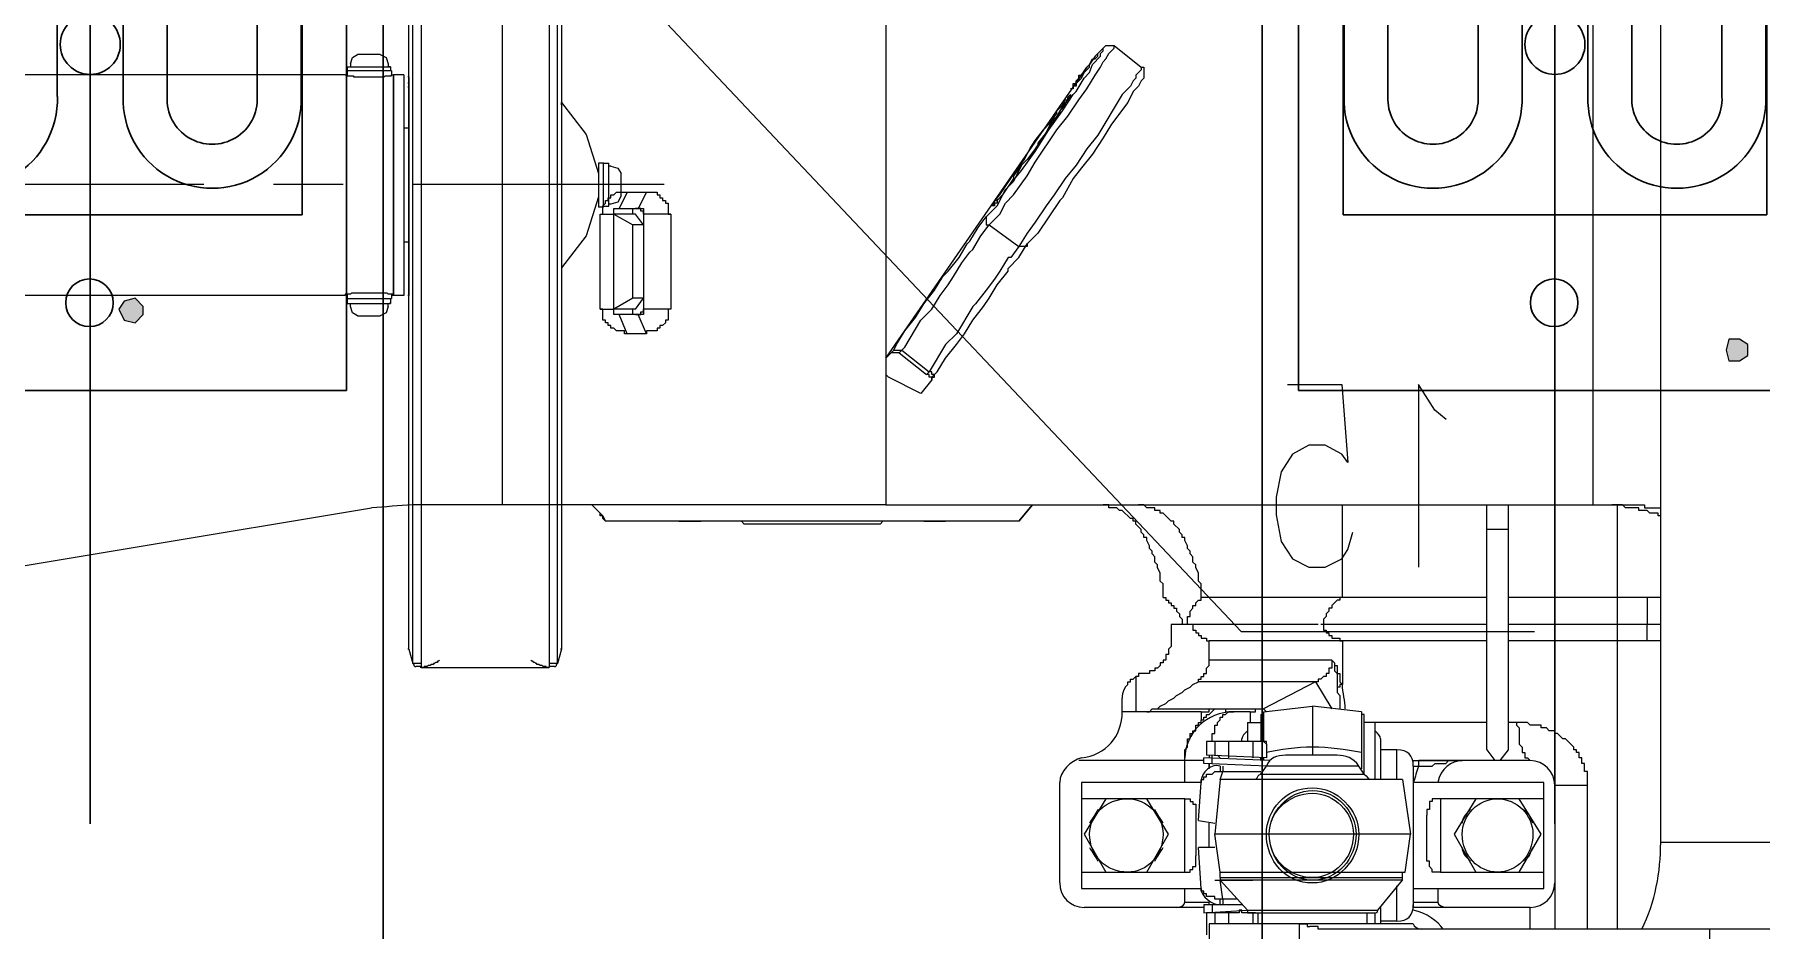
# Model space of a CAD drawing. Header units: millimetres. Extents: x 25083 to 52777, y 24772 to 45779.
# Drawn here: x 38551 to 38786.7, y 33276.2 to 33398.4 of the extents above; entities that cross this region are included whole.
import ezdxf

# ---------------------------------------------------------------- set-up
doc = ezdxf.new("R2010")
doc.units = ezdxf.units.MM
doc.layers.add('小车', color=7, linetype='Continuous')
doc.styles.get("Standard").update_dxf_attribs({"font": ''})
doc.styles.get('Standard').set_extended_font_data('SimSun')
doc.dimstyles.new('ISO-25', dxfattribs={"dimtxt": 2.5, "dimasz": 2.5, "dimexe": 1.25, "dimexo": 0.625, "dimtad": 1, "dimtxsty": 'Standard', "dimcen": 2.5, "dimadec": 0, "dimazin": 0, "dimtfac": 1, "dimtmove": 0, "dimatfit": 3, "dimfxl": 1, "dimarcsym": 0})

# ---------------------------------------------------------------- blocks, each defined once
blk = doc.blocks.new('A$C6E4F4F8B')
for p, q in [((0, 70), (197.2, 70)), ((0, 70), (0, 0)), ((197.2, 70), (197.2, 0)), ((40.15, 63.8), (57.53, 63.8)), ((62.1, 63.92), (62.1, 6.08)), ((135.1, 63.92), (135.1, 6.08)), ((157.05, 63.8), (139.67, 63.8)), ((57.53, 57.8), (40.15, 57.8)), ((139.67, 57.8), (157.05, 57.8)), ((62.5, 52.83), (62.5, 49.63)), ((68.5, 52.83), (68.5, 49.63)), ((128.7, 52.83), (128.7, 49.63)), ((134.7, 52.83), (134.7, 49.63)), ((68.5, 49.63), (62.5, 49.63)), ((128.7, 49.63), (134.7, 49.63)), ((54.12, 45.5), (40.15, 45.5)), ((143.08, 45.5), (157.05, 45.5)), ((54.12, 39.5), (40.15, 39.5)), ((143.08, 39.5), (157.05, 39.5)), ((54.12, 30.5), (40.15, 30.5)), ((143.08, 30.5), (157.05, 30.5)), ((54.12, 24.5), (40.15, 24.5)), ((143.08, 24.5), (157.05, 24.5)), ((62.5, 17.17), (62.5, 20.37)), ((68.5, 20.37), (62.5, 20.37)), ((68.5, 17.17), (68.5, 20.37)), ((128.7, 17.17), (128.7, 20.37)), ((128.7, 20.37), (134.7, 20.37)), ((134.7, 17.17), (134.7, 20.37)), ((57.53, 12.2), (40.15, 12.2)), ((139.67, 12.2), (157.05, 12.2)), ((40.15, 6.2), (57.53, 6.2)), ((157.05, 6.2), (139.67, 6.2)), ((0, 0), (197.2, 0))]:
    blk.add_line(p, q)
at = {"color": 1}
for p, q in [((64, 63.92), (24, 63.92)), ((24, 63.92), (24, 6.08)), ((74, 63.92), (24, 63.92)), ((24, 63.92), (24, 6.08)), ((123.2, 63.92), (173.2, 63.92)), ((133.2, 63.92), (173.2, 63.92)), ((173.2, 63.92), (173.2, 6.08)), ((173.2, 63.92), (173.2, 6.08)), ((64, 6.08), (24, 6.08)), ((74, 6.08), (24, 6.08)), ((123.2, 6.08), (173.2, 6.08)), ((133.2, 6.08), (173.2, 6.08))]:
    blk.add_line(p, q, dxfattribs=at)
at = {"color": 6, "ltscale": 15}
for p, q in [((74, 6.08), (74, 63.92)), ((123.2, 6.08), (123.2, 63.92))]:
    blk.add_line(p, q, dxfattribs=at)
for centre in [(12, 34.89), (185.2, 34.89), (185.2, 34.89)]:
    blk.add_circle(centre, 3.25)
for centre in [(47.28, 35), (47.28, 35), (149.92, 35), (149.92, 35)]:
    blk.add_circle(centre, 4.1, dxfattribs=at)
for centre, radius, start, end in [((39.79, 51.65), 12.16, 88.3056, 271.6944), ((57.53, 52.83), 10.97, 0, 90), ((139.67, 52.83), 10.97, 90, 180), ((157.41, 51.65), 12.16, 268.3056, 91.6944), ((39.8, 51.65), 6.16, 86.7014, 273.2986), ((57.53, 52.83), 4.97, 0, 90), ((139.67, 52.83), 4.97, 90, 180), ((157.4, 51.65), 6.16, 266.7014, 93.2986), ((54.12, 35), 4.5, 270, 90), ((143.08, 35), 4.5, 90, 270), ((39.79, 18.35), 12.16, 88.3056, 271.6944), ((157.41, 18.35), 12.16, 268.3056, 91.6944), ((39.8, 18.35), 6.16, 86.7014, 273.2986), ((157.4, 18.35), 6.16, 266.7014, 93.2986), ((57.53, 17.17), 10.97, 270, 0), ((57.53, 17.17), 4.97, 270, 0), ((139.67, 17.17), 10.97, 180, 270), ((139.67, 17.17), 4.97, 180, 270)]:
    blk.add_arc(centre, radius, start, end)
at = {"ltscale": 15}
for centre, start, end in [((54.12, 35), 270, 90), ((143.08, 35), 90, 270)]:
    blk.add_arc(centre, 10.5, start, end, dxfattribs=at)
blk = doc.blocks.new('*D925')
at = {"color": 0, "lineweight": -2}
for p, q in [((29677.86, 34881.66), (29677.86, 32448.29)), ((40733.02, 34757.65), (40733.02, 32448.29)), ((29680.36, 32449.54), (40730.52, 32449.54))]:
    blk.add_line(p, q, dxfattribs=at)
at = {"color": 0}
for points in [[(29680.36, 32449.96), (29680.36, 32449.13), (29677.86, 32449.54)], [(40730.52, 32449.13), (40730.52, 32449.96), (40733.02, 32449.54)]]:
    blk.add_solid(points, dxfattribs=at)
at = {"layer": 'DEFPOINTS', "color": 0}
for p in [(29677.86, 34882.29), (40733.02, 34758.27), (40733.02, 32449.54)]:
    blk.add_point(p, dxfattribs=at)
at = {"color": 0, "insert": (35205.44, 32451.63), "char_height": 2.5, "attachment_point": 5}
blk.add_mtext('11055,15', dxfattribs=at)
blk = doc.blocks.new('zw$D2F4')
h = blk.add_hatch(color=7)
h.dxf.hatch_style = 2
h.paths.add_polyline_path([(181.59, 928.4), (180.11, 927.65), (179.74, 926.17), (180.85, 925.06), (181.97, 925.06), (183.08, 926.17), (182.71, 927.65)])
h = blk.add_hatch(color=7)
h.dxf.hatch_style = 2
h.paths.add_polyline_path([(176.02, 708.92), (174.54, 708.55), (174.54, 707.07), (175.28, 705.95), (176.77, 705.95), (177.51, 707.07), (177.51, 708.55)])
at = {"color": 7, "lineweight": 5}
for points in [[(143.72, 958.48), (154.49, 893.86)], [(154.86, 823.67), (154.86, 888.29)], [(220.59, 876.04), (154.86, 876.04)], [(154.86, 863.78), (153.37, 862.3), (152.63, 861.92)], [(152.63, 861.92), (153, 862.3), (153.37, 862.3), (153.37, 862.67), (153.74, 862.67), (154.86, 863.78)], [(178.25, 858.95), (178.25, 859.32), (178.62, 859.32), (178.62, 860.44), (179, 860.81), (179, 861.18), (179.37, 861.18), (179.37, 861.55), (179.74, 861.55), (179.74, 861.92), (180.11, 861.92), (180.11, 862.3), (181.59, 862.3), (181.59, 862.67)], [(181.59, 862.67), (194.59, 862.67)], [(181.59, 862.67), (181.59, 860.81)], [(194.59, 862.67), (194.59, 860.81)], [(194.59, 862.67), (194.59, 862.3), (195.71, 862.3), (196.08, 861.92), (196.45, 861.92), (196.45, 861.55), (196.82, 861.55), (196.82, 861.18), (197.19, 861.18), (197.19, 860.81), (197.56, 860.44), (197.56, 858.95)], [(152.63, 805.48), (152.63, 861.92)], [(180.85, 860.07), (180.85, 860.81), (181.22, 860.81), (181.59, 860.81)], [(183.08, 858.21), (181.59, 860.81)], [(181.59, 860.81), (194.59, 860.81)], [(181.59, 860.81), (194.59, 860.81)], [(181.59, 857.84), (181.59, 860.81)], [(194.59, 860.81), (193.11, 858.21)], [(194.59, 857.84), (194.59, 860.81)], [(194.59, 860.81), (195.33, 860.81), (195.33, 860.44), (195.33, 860.07)], [(178.25, 858.95), (180.85, 860.07)], [(178.25, 856.35), (178.25, 858.95)], [(180.85, 857.47), (180.85, 860.07)], [(180.85, 858.21), (181.59, 858.21)], [(183.08, 858.21), (193.11, 858.21)], [(183.08, 856.73), (183.08, 858.21)], [(193.11, 856.73), (193.11, 858.21)], [(194.59, 858.21), (195.33, 858.21)], [(197.56, 858.95), (195.33, 860.07)], [(195.33, 860.07), (195.33, 857.47)], [(197.56, 858.95), (197.56, 856.35)], [(178.25, 856.35), (180.85, 857.47)], [(181.59, 853.01), (181.59, 853.38), (180.11, 853.38), (180.11, 853.75), (179.74, 853.75), (179.37, 854.13), (179.37, 854.5), (179, 854.5), (179, 854.87), (178.62, 854.87), (178.62, 856.35), (178.25, 856.35)], [(181.59, 856.73), (180.85, 856.73), (180.85, 857.1), (180.85, 857.47)], [(181.59, 857.84), (183.08, 856.73)], [(194.59, 856.73), (181.59, 856.73)], [(181.59, 853.01), (181.59, 856.73)], [(193.11, 856.73), (183.08, 856.73)], [(193.11, 856.73), (194.59, 857.84)], [(195.33, 857.47), (195.33, 856.73), (194.96, 856.73), (194.59, 856.73)], [(194.59, 853.01), (194.59, 856.73)], [(197.56, 856.35), (197.56, 854.87), (197.19, 854.87), (197.19, 854.5), (196.82, 854.5), (196.82, 854.13), (196.45, 854.13), (196.45, 853.75), (196.08, 853.75), (196.08, 853.38), (194.59, 853.38), (194.59, 853.01)], [(197.56, 856.35), (195.33, 857.47)], [(194.59, 853.01), (181.59, 853.01)], [(152.26, 842.98), (152.63, 843.36)], [(152.26, 824.42), (152.26, 842.98)], [(152.26, 824.42), (152.63, 824.05)], [(220.59, 823.67), (154.86, 823.67)], [(154.86, 823.67), (154.86, 727.12)], [(170.08, 818.85), (172.31, 823.3)], [(172.31, 823.3), (172.68, 823.67)], [(174.91, 823.67), (172.68, 823.67)], [(174.91, 823.67), (213.53, 796.94)], [(175.65, 822.93), (174.91, 823.67)], [(175.65, 822.93), (176.02, 822.56)], [(175.65, 821.82), (175.65, 822.93)], [(176.02, 822.56), (176.77, 822.19), (178.62, 821.07), (180.48, 819.59), (182.34, 818.48), (184.19, 816.99), (186.05, 815.88), (186.79, 815.13), (188.65, 813.65), (190.51, 812.53), (190.88, 812.16), (192.74, 811.05), (194.22, 809.93)], [(176.02, 822.56), (176.02, 821.82), (176.02, 821.45)], [(175.65, 821.82), (172.68, 818.1)], [(176.02, 821.45), (173.05, 817.73)], [(175.65, 821.82), (176.02, 821.45)], [(176.02, 821.45), (176.4, 821.07), (180.11, 818.85), (181.59, 817.36), (183.45, 816.25), (184.94, 815.13), (186.05, 814.39), (187.91, 813.28), (189.39, 812.16), (189.76, 811.79), (191.62, 810.68), (193.11, 809.56)], [(171.94, 817.36), (170.08, 818.85)], [(171.94, 817.36), (172.31, 817.36), (172.31, 817.73), (172.68, 817.73), (172.68, 818.1)], [(173.05, 817.73), (172.68, 818.1)], [(172.31, 817.36), (171.94, 817.36)], [(172.31, 817.36), (172.31, 816.99), (172.68, 816.99), (172.68, 817.36), (173.05, 817.36), (173.05, 817.73)], [(172.31, 817.36), (173.05, 816.62), (174.91, 815.5), (176.77, 814.02), (178.25, 812.9), (180.11, 811.79), (181.97, 810.31), (183.08, 809.56), (184.94, 808.45), (186.79, 806.96), (187.16, 806.96), (188.65, 805.48), (190.51, 804.36)], [(190.14, 805.48), (188.65, 806.59), (188.65, 806.96), (186.79, 808.08), (185.68, 808.82), (184.19, 809.93), (182.34, 811.42), (181.97, 811.79), (178.25, 814.02), (176.77, 815.5), (173.05, 817.73)], [(193.11, 809.56), (190.14, 805.48)], [(194.22, 809.93), (193.11, 809.93), (193.11, 809.56)], [(193.11, 809.56), (194.59, 808.08), (196.08, 807.33), (197.19, 806.22), (199.79, 804.36), (201.65, 803.25), (206.1, 800.28), (207.96, 798.79), (210.19, 797.31), (211.67, 796.19), (213.53, 795.08), (214.65, 794.34), (215.39, 793.97), (215.76, 793.59), (216.5, 793.22), (217.25, 792.48), (217.62, 792.48)], [(194.22, 809.93), (195.71, 808.45), (197.93, 807.33), (198.31, 806.96), (200.53, 805.11), (203.13, 803.25), (206.1, 801.39), (208.7, 799.54), (210.93, 798.05), (211.3, 797.68), (213.16, 796.57), (213.9, 795.82), (215.02, 795.45), (216.13, 794.34), (216.5, 794.34), (216.87, 793.97), (217.25, 793.97), (216.13, 795.08), (215.02, 795.82), (214.65, 796.19), (213.16, 797.31), (212.79, 797.31)], [(195.71, 808.82), (195.71, 809.19), (196.08, 808.82), (196.45, 808.82), (196.45, 808.45), (196.82, 808.45), (197.19, 808.08), (200.53, 805.85), (202.02, 804.73), (203.5, 803.99), (204.62, 803.25), (206.1, 802.14), (206.85, 801.39), (208.33, 800.28), (208.7, 800.28), (209.45, 799.54), (210.19, 799.16)], [(196.45, 808.45), (196.08, 808.45), (196.08, 808.82), (195.71, 808.82)], [(196.45, 808.45), (196.08, 808.45), (196.08, 808.82), (195.71, 808.82)], [(210.56, 798.42), (210.56, 798.79), (210.19, 798.79), (209.82, 799.16), (209.45, 799.16), (208.7, 799.91), (207.96, 800.28), (203.5, 803.25), (202.02, 804.36), (201.28, 805.11), (199.05, 806.22), (197.93, 807.33), (197.19, 807.71), (196.45, 808.45)], [(210.56, 798.42), (210.19, 798.79), (209.82, 798.79), (209.82, 799.16), (208.7, 799.91), (208.33, 799.91), (207.22, 801.02), (205.73, 801.76), (204.25, 802.88), (203.88, 802.88), (202.39, 803.99), (201.28, 805.11), (199.79, 806.22), (199.42, 806.22), (197.19, 807.71), (196.45, 808.45)], [(152.63, 805.48), (154.86, 803.62)], [(154.86, 803.62), (152.63, 805.48)], [(190.51, 804.36), (190.14, 804.36), (190.14, 805.48)], [(214.65, 788.77), (214.27, 788.77), (213.53, 789.51), (213.16, 789.51), (212.79, 789.88), (212.05, 790.25), (210.93, 791.37), (205.36, 794.71), (203.5, 796.19), (201.28, 797.68), (199.42, 799.16), (197.19, 800.65), (195.71, 801.76), (193.48, 803.25), (191.99, 804.36), (190.14, 805.48)], [(214.65, 788.77), (214.65, 788.4), (213.16, 788.4), (212.79, 788.77), (212.05, 789.14), (211.3, 789.88), (209.82, 790.62), (206.85, 792.85), (204.99, 793.97), (202.76, 795.45), (200.91, 796.94), (199.42, 798.05), (196.82, 799.54), (196.45, 799.91), (191.99, 802.88), (190.51, 804.36)], [(103.24, 799.91), (116.98, 799.91)], [(210.19, 799.16), (210.19, 798.79), (210.56, 798.79), (210.93, 798.42)], [(116.98, 796.94), (102.5, 796.94)], [(102.5, 796.94), (102.5, 780.6)], [(104.72, 796.94), (104.72, 782.82)], [(114.75, 782.82), (114.75, 796.94)], [(116.98, 780.6), (116.98, 796.94)], [(119.95, 780.23), (119.95, 797.31)], [(210.93, 798.42), (210.56, 798.42)], [(211.67, 798.05), (211.67, 798.42)], [(212.79, 797.31), (212.79, 797.68), (212.05, 797.68), (212.05, 798.05), (211.67, 798.05)], [(212.79, 797.31), (212.05, 798.05), (211.67, 798.05)], [(211.67, 798.05), (212.42, 798.05), (212.42, 797.68), (212.79, 797.68), (213.16, 797.31), (213.53, 797.31), (213.53, 796.94)], [(212.79, 797.31), (213.16, 796.94), (213.9, 796.57), (214.65, 795.82), (215.02, 795.82), (215.76, 795.45), (215.76, 795.08), (216.13, 794.71), (216.5, 794.71), (217.62, 793.59), (217.62, 793.22), (217.62, 792.48)], [(213.53, 796.94), (214.65, 796.19)], [(213.53, 796.94), (214.65, 796.19)], [(99.9, 780.23), (99.9, 796.57)], [(109.92, 796.57), (104.72, 793.59)], [(114.75, 793.59), (109.92, 796.57)], [(104.72, 793.59), (104.72, 788.02)], [(114.75, 788.02), (114.75, 793.59)], [(142.23, 785.8), (144.09, 785.8), (144.46, 786.17), (145.57, 786.17), (146.32, 786.54), (146.69, 786.54), (147.06, 786.91), (147.8, 786.91), (148.17, 787.28), (148.54, 787.28), (148.91, 787.65), (149.29, 787.65), (150.03, 788.02), (150.4, 788.02), (150.4, 788.4), (150.77, 788.4), (151.14, 788.77), (151.51, 788.77), (152.26, 789.51), (152.63, 789.51), (152.63, 789.88), (153, 789.88), (153, 790.25), (154.11, 791.37), (154.11, 791.74), (154.49, 792.11), (154.49, 793.22), (154.86, 793.22), (154.86, 793.97)], [(217.62, 792.48), (214.65, 788.77)], [(126.63, 791.37), (128.49, 791.37)], [(126.63, 780.6), (126.63, 791.37)], [(129.98, 790.99), (130.35, 790.62), (130.72, 790.62), (130.72, 790.25), (131.09, 790.25), (131.09, 789.88), (131.46, 789.51)], [(104.72, 788.02), (109.92, 785.05)], [(109.92, 785.05), (114.75, 788.02)], [(131.46, 789.51), (126.63, 789.51)], [(126.63, 788.02), (126.63, 787.65), (127, 787.28), (127, 786.54)], [(131.83, 788.4), (131.83, 789.14), (131.46, 789.14), (131.46, 789.51)], [(136.29, 784.68), (135.55, 784.68), (135.17, 785.05), (134.43, 785.05), (134.43, 785.42), (133.69, 785.42), (133.69, 785.8), (133.32, 785.8), (133.32, 786.17), (132.95, 786.17), (132.58, 786.54), (132.58, 786.91), (132.2, 786.91), (132.2, 787.65), (131.83, 787.65), (131.83, 788.4)], [(127, 786.54), (127, 772.06)], [(127, 786.54), (127.38, 786.17), (127.75, 785.42), (128.12, 785.05), (128.49, 784.31), (128.86, 783.94), (129.23, 783.2), (129.6, 782.82), (129.98, 782.08), (130.35, 781.71), (130.72, 780.97)], [(142.23, 785.8), (142.23, 785.42), (141.86, 785.42), (141.86, 785.05), (141.49, 785.05), (141.49, 784.68), (141.12, 784.68), (141.12, 784.31), (140.75, 784.31), (140.75, 783.94), (140.37, 783.94), (140, 783.57), (139.63, 783.57), (139.26, 783.2), (138.52, 783.2)], [(100.64, 782.82), (102.5, 782.82)], [(100.64, 782.82), (100.64, 779.48)], [(104.72, 782.82), (114.75, 782.82)], [(104.72, 782.82), (104.72, 782.08), (105.09, 782.08), (105.09, 781.71), (105.47, 781.71), (105.47, 781.34), (106.95, 781.34)], [(114.75, 782.82), (114.75, 782.08), (114.38, 782.08), (114.38, 781.71), (114.01, 781.71), (114.01, 781.34), (112.52, 781.34)], [(116.98, 782.82), (120.32, 782.82)], [(120.32, 782.82), (120.69, 782.82)], [(120.32, 782.82), (121.43, 782.82), (121.81, 782.45), (122.92, 782.45), (122.92, 782.08), (123.66, 782.08), (123.66, 781.71), (124.03, 781.71), (124.03, 781.34), (124.41, 781.34), (124.78, 781.34), (124.78, 780.97), (125.15, 780.97), (125.15, 780.6), (125.52, 780.6)], [(138.52, 784.68), (136.29, 784.68)], [(138.52, 764.63), (138.52, 784.68)], [(138.52, 782.45), (139.63, 782.45), (139.63, 782.08), (140.37, 782.08), (140.75, 781.71), (141.12, 781.71), (141.12, 781.34), (141.49, 781.34), (141.86, 780.97), (141.86, 780.6), (142.23, 780.6)], [(100.27, 780.23), (99.15, 780.23)], [(99.15, 780.23), (99.52, 774.28)], [(100.27, 775.03), (100.27, 780.23)], [(101.01, 778), (101.01, 778.74), (101.38, 778.74), (101.38, 779.85), (101.75, 779.85), (101.75, 780.23), (102.12, 780.23), (102.12, 780.6), (102.5, 780.6)], [(102.5, 780.6), (108.07, 780.97)], [(112.52, 781.34), (106.95, 781.34)], [(108.07, 778.74), (108.07, 780.97)], [(111.78, 780.97), (111.41, 778.74)], [(111.78, 780.97), (116.98, 780.6)], [(116.98, 780.6), (117.35, 780.6), (117.35, 780.23), (117.72, 780.23), (117.72, 779.85), (118.09, 779.85), (118.09, 779.11), (118.46, 778.74), (118.46, 778)], [(119.21, 771.68), (119.58, 780.23)], [(119.58, 780.23), (120.32, 780.23)], [(119.95, 771.31), (120.32, 780.23)], [(126.63, 780.6), (125.52, 780.6)], [(125.52, 780.6), (125.52, 780.23), (125.89, 780.23), (125.89, 779.85), (126.26, 779.85), (126.26, 779.48), (127, 778.74), (127, 778.37)], [(126.63, 780.6), (126.63, 779.48), (127, 779.48), (127, 778.37)], [(130.72, 765), (130.72, 780.97)], [(130.72, 780.97), (131.09, 780.97), (131.09, 780.6), (131.46, 780.6), (131.46, 780.23), (131.83, 780.23), (131.83, 779.85), (132.58, 779.85), (132.95, 779.48), (133.69, 779.48)], [(138.52, 781.71), (137.77, 781.71), (137.77, 781.34), (137.4, 781.34), (137.4, 780.97), (137.03, 780.97), (137.03, 780.6), (136.66, 780.6), (136.66, 779.85), (136.29, 779.85), (136.29, 779.48)], [(97.67, 779.48), (83.93, 779.48)], [(99.15, 779.85), (96.18, 779.85)], [(97.67, 751.63), (97.67, 779.48)], [(99.15, 778.74), (97.67, 778.74)], [(99.15, 779.11), (99.15, 779.85)], [(99.15, 779.11), (99.15, 779.85)], [(100.27, 779.11), (99.15, 779.11)], [(99.15, 778.74), (99.15, 779.11)], [(99.15, 778.37), (99.15, 778.74)], [(99.15, 778.37), (99.15, 778.74)], [(99.15, 778.37), (99.15, 778.74)], [(99.15, 778), (99.15, 778.37)], [(99.15, 776.88), (99.15, 778)], [(99.52, 774.28), (103.61, 778)], [(100.27, 779.48), (100.64, 779.48)], [(100.27, 778), (101.01, 778)], [(101.01, 777.63), (103.61, 778)], [(101.01, 777.63), (101.01, 778)], [(103.61, 778.74), (103.61, 773.54)], [(103.61, 753.12), (103.61, 778)], [(103.98, 778), (104.72, 778)], [(103.98, 778), (103.98, 753.12)], [(104.72, 778), (109.92, 778.74)], [(104.72, 778), (104.72, 752.74)], [(108.07, 779.48), (111.41, 779.48)], [(117.35, 778), (109.92, 778.74)], [(109.92, 752), (109.92, 778.74)], [(117.35, 778), (118.46, 777.63)], [(117.35, 753.12), (117.35, 778)], [(118.46, 778), (118.46, 777.63)], [(119.21, 778), (118.46, 778)], [(118.83, 779.48), (119.58, 779.48)], [(119.58, 779.11), (120.32, 779.11)], [(120.32, 771.68), (120.69, 779.85)], [(120.32, 779.11), (120.69, 779.11)], [(120.32, 778), (120.69, 778.37)], [(122.55, 779.85), (120.69, 779.85)], [(122.55, 778.74), (120.69, 778.74)], [(122.55, 779.11), (122.55, 779.85)], [(122.55, 779.11), (122.55, 779.85)], [(122.55, 772.06), (122.55, 779.11)], [(122.55, 778.74), (122.55, 779.11)], [(122.55, 779.11), (123.66, 779.11), (123.66, 778.74), (124.78, 778.74), (124.78, 778.37), (125.15, 778.37), (125.52, 778), (125.89, 778), (125.89, 777.63), (126.26, 777.63), (126.26, 777.25), (126.63, 776.88), (126.63, 776.51)], [(122.55, 778.37), (122.55, 778.74)], [(122.55, 778.37), (122.55, 778.74)], [(122.55, 778.37), (122.55, 778.74)], [(122.55, 778), (122.55, 778.37)], [(122.55, 776.88), (122.55, 778)], [(127, 778.37), (127, 777.25), (126.63, 777.25), (126.63, 776.51)], [(133.69, 779.48), (136.29, 779.48)], [(133.69, 762.77), (133.69, 779.48)], [(136.29, 741.6), (136.29, 779.48)], [(99.15, 776.88), (97.67, 776.88)], [(99.52, 775.4), (99.15, 775.4), (99.15, 776.88)], [(99.15, 774.28), (99.15, 775.03), (99.52, 775.03), (99.52, 775.4)], [(101.01, 777.63), (100.27, 777.63)], [(101.01, 775.77), (101.01, 777.63)], [(119.21, 777.63), (118.46, 777.63)], [(118.46, 777.63), (118.46, 772.43)], [(122.55, 776.88), (120.32, 776.88)], [(122.55, 775.4), (122.55, 776.88)], [(122.55, 773.54), (122.55, 775.4)], [(126.63, 776.51), (126.63, 776.14)], [(126.63, 773.91), (126.63, 776.14)], [(99.15, 773.54), (97.67, 773.54)], [(99.15, 774.28), (99.15, 756.83)], [(99.15, 773.54), (99.15, 774.28)], [(99.15, 773.17), (99.15, 773.54)], [(99.52, 774.28), (99.52, 773.17)], [(99.52, 774.28), (99.52, 756.46)], [(122.55, 773.54), (120.32, 773.54)], [(122.55, 775.03), (122.92, 775.03)], [(125.15, 774.28), (122.55, 774.28)], [(122.55, 772.8), (122.55, 773.54)], [(125.15, 774.28), (125.15, 772.43)], [(126.63, 773.91), (125.15, 773.91)], [(126.63, 773.91), (126.63, 773.17), (127, 773.17), (127, 772.06)], [(97.67, 772.8), (99.15, 772.8)], [(118.09, 772.43), (119.21, 771.68)], [(118.09, 772.43), (118.09, 758.32)], [(119.21, 759.06), (119.21, 771.68)], [(119.95, 772.43), (120.32, 772.43)], [(120.32, 772.43), (119.95, 772.43)], [(120.32, 772.06), (119.95, 772.06)], [(122.18, 771.68), (120.32, 771.68)], [(122.18, 771.68), (122.55, 771.68), (122.55, 772.8)], [(122.55, 772.06), (122.18, 771.68)], [(126.26, 772.43), (122.55, 772.43)], [(126.63, 772.06), (122.55, 772.06)], [(126.26, 772.43), (126.26, 772.06)], [(126.63, 772.06), (127.38, 765.37)], [(126.63, 771.68), (127, 772.06)], [(130.72, 765), (127, 772.06)], [(120.69, 762.03), (120.69, 769.08)], [(97.67, 767.23), (83.93, 767.23)], [(97.67, 767.23), (97.67, 766.11), (97.3, 766.11), (97.3, 765.74)], [(96.92, 761.66), (96.92, 764.63), (97.3, 764.63), (97.3, 765.74)], [(127.38, 765.37), (120.69, 765.37)], [(126.63, 758.69), (127.38, 765.37)], [(130.72, 765), (127, 762.77)], [(133.69, 762.77), (132.58, 762.77), (132.58, 763.14), (131.83, 763.14), (131.83, 763.51), (131.46, 763.51), (131.46, 763.89), (131.09, 764.26), (131.09, 764.63), (130.72, 764.63), (130.72, 765)], [(138.52, 763.89), (137.77, 763.89), (137.77, 763.51), (137.4, 763.51), (137.4, 763.14), (137.03, 763.14), (137.03, 762.77), (136.66, 762.77), (136.66, 762.4), (136.66, 761.66), (136.29, 761.66), (136.29, 761.29)], [(138.52, 741.6), (138.52, 764.26)], [(142.23, 761.29), (142.23, 761.66), (141.86, 761.66), (141.86, 762.03), (141.12, 762.77), (140.75, 762.77), (140.75, 763.14), (140.37, 763.14), (140, 763.51), (139.63, 763.51), (139.26, 763.89), (138.52, 763.89)], [(96.92, 688.87), (96.92, 761.66)], [(129.98, 762.03), (129.23, 762.03), (128.86, 761.66), (127, 761.66)], [(133.69, 762.77), (133.32, 762.4), (132.2, 762.4), (131.83, 762.03), (129.98, 762.03)], [(130.35, 761.29), (130.35, 761.66), (129.98, 761.66), (129.98, 762.03)], [(133.69, 762.77), (133.32, 762.4), (132.95, 762.4), (132.95, 762.03), (131.83, 762.03), (131.83, 761.66), (130.72, 761.66), (130.35, 761.29)], [(136.29, 761.29), (130.35, 761.29)], [(118.09, 758.32), (119.21, 759.06)], [(97.67, 757.94), (99.15, 757.94)], [(97.67, 756.83), (99.15, 756.83)], [(117.35, 756.83), (125.15, 756.83)], [(118.09, 758.32), (126.26, 758.32)], [(126.63, 758.69), (118.83, 758.69)], [(125.15, 741.6), (125.15, 758.32)], [(126.26, 758.32), (126.26, 758.69)], [(99.9, 756.09), (97.67, 756.09)], [(98.04, 753.86), (98.04, 756.09)], [(99.52, 756.46), (103.61, 753.12)], [(122.92, 756.09), (117.35, 756.09)], [(121.43, 753.86), (121.43, 756.09)], [(98.04, 753.86), (102.87, 753.86)], [(103.98, 753.12), (104.72, 753.12)], [(104.72, 752.74), (109.92, 752)], [(117.35, 753.12), (109.92, 752)], [(117.35, 753.86), (121.43, 753.86)], [(100.27, 751.63), (99.9, 751.63)], [(99.9, 735.66), (99.9, 751.63)], [(119.21, 751.63), (100.27, 751.63)], [(100.64, 751.63), (100.64, 748.29)], [(102.5, 751.63), (102.5, 733.81)], [(104.72, 747.92), (104.72, 749.03), (105.09, 749.03), (105.47, 749.4), (106.21, 749.4), (106.21, 749.77), (106.95, 749.77)], [(106.95, 749.77), (112.52, 749.77)], [(114.75, 747.92), (114.75, 749.03), (114.38, 749.03), (114.38, 749.4), (113.26, 749.4), (113.26, 749.77), (112.52, 749.77)], [(116.98, 733.81), (116.98, 751.63)], [(119.21, 751.63), (119.21, 750.89)], [(119.21, 750.89), (119.95, 750.89)], [(119.21, 750.89), (119.21, 749.03), (119.58, 748.66), (119.58, 747.17), (119.95, 746.8), (119.95, 744.95)], [(119.95, 751.63), (119.95, 744.95)], [(119.95, 744.95), (119.95, 750.89)], [(102.5, 748.29), (100.64, 748.29)], [(114.75, 747.92), (104.72, 747.92)], [(104.72, 747.92), (104.72, 733.81)], [(114.75, 733.81), (114.75, 747.92)], [(109.92, 746.06), (104.72, 743.09)], [(114.75, 743.09), (109.92, 746.06)], [(119.95, 735.66), (119.95, 744.95)], [(104.72, 743.09), (104.72, 737.15)], [(114.75, 737.15), (114.75, 743.09)], [(121.43, 741.6), (119.95, 740.49)], [(121.43, 741.6), (154.86, 741.6)], [(151.51, 738.63), (151.51, 741.6)], [(119.95, 739.75), (121.43, 738.63)], [(121.43, 738.63), (154.86, 738.63)], [(125.15, 737.52), (125.15, 738.63)], [(136.29, 719.69), (136.29, 738.63)], [(138.52, 719.69), (138.52, 738.63)], [(96.92, 735.66), (99.9, 735.66)], [(104.72, 737.15), (109.92, 734.18)], [(109.92, 734.18), (114.75, 737.15)], [(116.61, 727.86), (118.46, 727.86), (118.46, 728.23), (119.58, 728.23), (119.58, 728.61), (120.32, 728.61), (120.32, 728.98), (121.06, 728.98), (121.06, 729.35), (121.43, 729.35), (121.43, 729.72), (121.81, 729.72), (122.55, 730.46), (122.92, 730.83), (122.92, 731.21), (123.66, 731.95), (123.66, 732.32), (124.03, 732.32), (124.03, 733.06), (124.41, 733.43), (124.41, 734.18), (124.78, 734.18), (124.78, 735.66), (125.15, 736.03), (125.15, 737.52)], [(125.15, 737.52), (124.78, 737.52), (124.41, 737.15), (122.18, 737.15), (121.81, 736.78), (121.06, 736.78), (121.06, 736.4), (120.69, 736.4), (120.32, 736.4), (120.32, 736.03), (119.95, 735.66)], [(102.5, 733.81), (116.98, 733.81)], [(116.61, 732.32), (96.92, 732.32)], [(116.61, 732.32), (116.61, 727.86)], [(96.92, 727.86), (116.61, 727.86)], [(240.64, 727.12), (154.86, 727.12)], [(154.86, 727.12), (154.86, 721.55)], [(138.52, 723.78), (96.92, 723.78)], [(142.23, 723.78), (138.52, 723.78)], [(154.86, 721.55), (154.86, 720.07), (154.49, 720.07), (154.49, 717.84)], [(136.29, 719.69), (138.52, 719.69)], [(142.23, 719.69), (138.52, 719.69)], [(108.81, 717.84), (468.66, 717.84)], [(108.81, 717.84), (108.81, 699.64)], [(83.56, 711.15), (96.92, 711.15)]]:
    blk.add_lwpolyline(points, dxfattribs=at)
at = {"color": 7, "lineweight": 0}
for points in [[(181.59, 928.4), (180.11, 927.65), (179.74, 926.17), (180.85, 925.06), (181.97, 925.06), (183.08, 926.17), (182.71, 927.65)], [(176.02, 708.92), (174.54, 708.55), (174.54, 707.07), (175.28, 705.95), (176.77, 705.95), (177.51, 707.07), (177.51, 708.55)]]:
    blk.add_lwpolyline(points, close=True, dxfattribs=at)
for points in [[(180.85, 857.47), (180.85, 857.1), (181.22, 857.1), (181.22, 856.73), (181.59, 856.73)], [(182.71, 856.73), (181.59, 856.73)], [(194.59, 856.73), (193.11, 856.73)], [(194.59, 856.73), (194.96, 856.73), (194.96, 857.1), (195.33, 857.1), (195.33, 857.47)], [(142.23, 780.6), (144.09, 780.6), (144.46, 780.97), (145.57, 780.97), (146.32, 781.34), (146.69, 781.34), (147.06, 781.71), (147.8, 781.71), (148.17, 782.08), (148.54, 782.08), (148.91, 782.45), (149.29, 782.45), (150.03, 782.82), (150.4, 782.82), (150.4, 783.2), (150.77, 783.2), (151.14, 783.57), (151.51, 783.57), (152.26, 784.31), (152.63, 784.31), (152.63, 784.68), (153.74, 785.8), (153.74, 786.17), (154.11, 786.17), (154.11, 786.91), (154.49, 786.91), (154.49, 788.02), (154.86, 788.4), (154.86, 789.14)], [(142.23, 741.6), (142.23, 780.6)], [(142.23, 761.29), (154.86, 761.29)], [(142.23, 719.69), (142.23, 738.63)], [(154.86, 723.78), (142.23, 723.78)], [(153.37, 717.84), (153.37, 718.21), (153.74, 718.21), (153.74, 719.32), (154.11, 719.69), (154.11, 720.81), (154.49, 720.81), (154.49, 722.66), (154.86, 723.04), (154.86, 724.52)]]:
    blk.add_lwpolyline(points, dxfattribs=at)
at = {"color": 7, "lineweight": 5}
for points in [[(154.86, 888.29), (154.86, 890.15), (154.49, 892), (154.49, 893.86)], [(152.63, 851.9), (152.63, 850.78), (152.63, 850.04), (152.63, 848.93)], [(152.63, 818.48), (152.63, 817.73), (152.63, 816.62), (152.63, 815.5)], [(195.71, 808.82), (195.71, 808.82), (195.71, 808.82), (195.71, 808.82)], [(103.24, 799.91), (101.38, 799.91), (99.9, 798.42), (99.9, 796.57)], [(120.32, 796.94), (119.95, 798.42), (118.46, 799.91), (116.98, 799.91)], [(120.32, 796.94), (120.69, 793.59), (123.29, 791.37), (126.63, 791.37)], [(211.67, 798.05), (211.67, 798.05), (211.67, 798.42), (211.67, 798.42)], [(211.67, 798.05), (211.67, 798.05), (211.67, 798.05), (211.67, 798.05)], [(213.53, 796.94), (213.53, 796.94), (213.53, 796.94), (213.53, 796.94)], [(108.07, 795.82), (107.32, 795.45), (106.95, 795.08), (106.21, 794.71)], [(113.26, 794.71), (112.52, 795.08), (112.15, 795.45), (111.41, 795.82)], [(104.72, 791.74), (104.72, 790.99), (104.72, 790.25), (104.72, 789.88)], [(114.75, 789.88), (114.75, 790.25), (114.75, 790.99), (114.75, 791.74)], [(129.98, 790.99), (129.23, 791.37), (128.86, 791.37), (128.49, 791.37)], [(106.21, 786.91), (106.95, 786.54), (107.32, 786.17), (108.07, 785.8)], [(111.41, 785.8), (112.15, 786.17), (112.52, 786.54), (113.26, 786.91)], [(99.9, 783.94), (99.9, 783.2), (100.27, 782.82), (100.64, 782.82)], [(126.63, 776.14), (126.63, 779.85), (123.66, 782.82), (120.32, 782.82)], [(102.5, 780.6), (101.38, 780.6), (100.27, 779.11), (100.27, 778)], [(119.21, 778), (119.58, 779.11), (118.46, 780.6), (116.98, 780.6)], [(100.27, 779.48), (100.27, 779.48), (100.27, 779.48), (100.27, 779.48)], [(103.98, 778), (103.61, 778), (103.61, 778), (103.61, 778)], [(119.58, 779.48), (119.21, 779.48), (119.21, 779.48), (119.21, 779.48)], [(120.69, 779.48), (120.32, 779.48), (120.32, 779.48), (120.32, 779.48)], [(120.32, 779.11), (120.32, 779.11), (120.32, 779.11), (120.32, 779.11)], [(126.63, 776.51), (126.63, 776.51), (126.63, 776.14), (126.63, 776.14)], [(126.63, 776.51), (126.63, 776.51), (126.63, 776.51), (126.63, 776.51)], [(126.63, 776.14), (126.63, 776.51), (126.63, 776.51), (126.63, 776.51)], [(99.52, 774.28), (99.15, 774.28), (99.15, 774.28), (99.15, 774.28)], [(117.35, 773.17), (117.72, 772.8), (118.09, 772.8), (118.09, 772.43)], [(124.03, 774.28), (123.66, 774.65), (123.29, 775.03), (122.92, 775.03)], [(119.21, 771.68), (119.21, 771.68), (119.21, 771.68), (119.21, 771.68)], [(120.69, 769.08), (120.69, 770.2), (120.32, 771.31), (119.21, 771.68)], [(121.81, 765.37), (121.81, 767.6), (121.43, 769.83), (121.06, 771.68)], [(121.06, 758.69), (121.43, 760.91), (121.81, 763.14), (121.81, 765.37)], [(119.21, 759.06), (120.32, 759.8), (120.69, 760.91), (120.69, 762.03)], [(127, 760.91), (128.12, 760.91), (129.23, 761.29), (130.35, 761.29)], [(99.15, 756.83), (99.15, 756.83), (99.15, 756.46), (99.52, 756.46)], [(118.09, 758.32), (118.09, 758.32), (117.72, 757.94), (117.35, 757.57)], [(122.92, 756.09), (123.29, 756.09), (123.66, 756.46), (124.03, 756.83)], [(98.04, 753.86), (98.04, 752.37), (98.78, 751.63), (100.27, 751.63)], [(103.61, 753.12), (103.61, 753.12), (103.61, 753.12), (103.98, 753.12)], [(119.21, 751.63), (120.69, 751.63), (121.43, 752.37), (121.43, 753.86)], [(96.92, 747.55), (98.04, 748.29), (99.15, 749.77), (99.52, 751.63)], [(97.67, 751.63), (97.3, 751.63), (96.92, 750.89), (96.92, 750.52)], [(119.21, 750.89), (118.46, 751.26), (117.72, 751.26), (116.98, 751.63)], [(100.64, 748.29), (100.27, 748.29), (99.9, 747.55), (99.9, 747.17)], [(119.95, 744.95), (119.95, 746.43), (118.83, 747.92), (116.98, 748.29)], [(108.07, 744.95), (107.32, 744.95), (106.95, 744.57), (106.21, 743.83)], [(113.26, 743.83), (112.52, 744.57), (112.15, 744.95), (111.41, 744.95)], [(119.95, 744.95), (119.95, 744.95), (119.95, 744.95), (119.95, 744.95)], [(104.72, 741.23), (104.72, 740.49), (104.72, 739.75), (104.72, 739)], [(114.75, 739), (114.75, 739.75), (114.75, 740.49), (114.75, 741.23)], [(99.9, 735.66), (99.9, 733.81), (101.38, 732.32), (103.24, 732.32)], [(106.21, 736.4), (106.95, 735.66), (107.32, 735.66), (108.07, 735.29)], [(111.41, 735.29), (112.15, 735.66), (112.52, 735.66), (113.26, 736.4)], [(116.61, 732.32), (118.46, 732.32), (119.95, 733.81), (119.95, 735.66)], [(96.92, 720.44), (100.64, 718.58), (104.72, 717.84), (108.81, 717.84)], [(136.29, 717.84), (136.29, 718.58), (136.29, 718.95), (136.29, 719.69)], [(138.52, 717.84), (138.52, 718.58), (138.52, 718.95), (138.52, 719.69)], [(138.52, 717.84), (138.52, 718.58), (138.52, 718.95), (138.52, 719.69)]]:
    blk.add_open_spline(points, degree=3, dxfattribs=at)
at = {"color": 7, "lineweight": 0}
for points in [[(180.85, 857.84), (180.85, 857.47), (180.85, 857.47), (180.85, 857.47)], [(180.85, 857.47), (180.85, 857.47), (180.85, 857.47), (180.85, 857.47)], [(195.33, 857.47), (195.33, 857.47), (195.33, 857.47), (195.33, 857.84)], [(195.33, 857.47), (195.33, 857.47), (195.33, 857.47), (195.33, 857.47)], [(142.23, 717.84), (142.23, 718.58), (142.23, 718.95), (142.23, 719.69)]]:
    blk.add_open_spline(points, degree=3, dxfattribs=at)
at = {"color": 7, "lineweight": 5}
for points in [[(109.92, 795.82), (106.95, 795.82), (104.72, 793.59), (104.72, 790.62), (104.72, 788.02), (106.95, 785.8), (109.92, 785.8), (112.52, 785.8), (114.75, 788.02), (114.75, 790.62), (114.75, 793.59), (112.52, 795.82), (109.92, 795.82)], [(109.92, 771.68), (106.21, 771.68), (103.24, 769.08), (103.24, 765.37), (103.24, 762.03), (106.21, 759.06), (109.92, 759.06), (113.26, 759.06), (116.24, 762.03), (116.24, 765.37), (116.24, 769.08), (113.26, 771.68), (109.92, 771.68)], [(109.92, 771.31), (106.58, 771.31), (103.61, 768.71), (103.61, 765.37), (103.61, 762.03), (106.58, 759.43), (109.92, 759.43), (112.89, 759.43), (115.86, 762.03), (115.86, 765.37), (115.86, 768.71), (112.89, 771.31), (109.92, 771.31)], [(109.92, 771.31), (106.58, 771.31), (103.98, 768.71), (103.98, 765.37), (103.98, 762.4), (106.58, 759.8), (109.92, 759.8), (112.89, 759.8), (115.49, 762.4), (115.49, 765.37), (115.49, 768.71), (112.89, 771.31), (109.92, 771.31)], [(109.92, 744.95), (106.95, 744.95), (104.72, 742.72), (104.72, 740.12), (104.72, 737.52), (106.95, 735.29), (109.92, 735.29), (112.52, 735.29), (114.75, 737.52), (114.75, 740.12), (114.75, 742.72), (112.52, 744.95), (109.92, 744.95)]]:
    blk.add_open_spline(points, degree=3, knots=[0, 0, 0, 0, 1, 1, 1, 2, 2, 2, 3, 3, 3, 4, 4, 4, 4], dxfattribs=at)
blk = doc.blocks.new('A$C1A4175F5')
at = {"layer": '小车', "color": 3, "lineweight": 0}
for points in [[(1023.155, 265.553), (878.69, 112.548)], [(878.69, 112.548), (838.654, 112.548)]]:
    blk.add_lwpolyline(points, dxfattribs=at)
at = {"layer": '小车', "color": 7, "lineweight": 0}
for points in [[(971.501, 232.516), (971.501, 110.169)], [(972.06, 108.209), (972.06, 232.376)], [(973.18, 232.516), (973.18, 107.649)], [(991.798, 108.209), (991.798, 232.376)], [(992.358, 110.169), (992.358, 232.516)], [(990.679, 227.897), (990.679, 107.649)], [(996.278, 191.36), (995.438, 190.94), (995.158, 190.1)], [(996.278, 191.36), (999.358, 191.36)], [(1000.338, 190.1), (1000.058, 190.94), (999.358, 191.36)], [(993.058, 188.561), (994.458, 188.561)], [(993.058, 188.561), (993.058, 158.464)], [(995.998, 188.281), (995.858, 188.281), (995.718, 188.281), (995.578, 188.421), (995.438, 188.421), (995.298, 188.421), (995.158, 188.421), (995.018, 188.421), (994.878, 188.421), (994.738, 188.421), (994.738, 188.561), (994.598, 188.561), (994.458, 188.561)], [(994.458, 158.464), (994.458, 188.561)], [(994.458, 188.561), (994.458, 158.464)], [(994.738, 189.121), (1000.758, 189.121)], [(994.738, 189.121), (994.738, 188.561)], [(994.878, 189.681), (995.018, 189.681)], [(994.878, 189.681), (994.878, 189.121)], [(994.878, 189.681), (994.878, 189.121)], [(1000.758, 189.681), (994.878, 189.681)], [(994.878, 189.681), (994.878, 189.121)], [(995.158, 190.1), (995.158, 189.681)], [(1001.038, 188.561), (1000.898, 188.561), (1000.758, 188.561), (1000.758, 188.421), (1000.618, 188.421), (1000.478, 188.421), (1000.338, 188.421), (1000.198, 188.421), (1000.058, 188.421), (999.918, 188.421), (999.918, 188.281), (999.778, 188.281), (999.638, 188.281), (999.498, 188.281)], [(1000.338, 190.1), (1000.338, 189.681)], [(1000.758, 189.681), (1000.758, 189.121)], [(1000.758, 189.121), (1000.758, 188.561)], [(1001.038, 188.561), (1055.212, 188.561)], [(992.358, 188.281), (992.358, 187.441)], [(992.358, 188.281), (992.498, 188.281)], [(992.358, 187.441), (992.498, 187.441)], [(992.358, 187.441), (992.358, 186.881)], [(992.358, 186.881), (992.498, 186.881)], [(992.358, 186.881), (992.358, 158.464)], [(996.558, 188.281), (995.998, 188.281)], [(999.078, 188.281), (996.558, 188.281)], [(999.498, 188.281), (999.078, 188.281)], [(971.501, 184.781), (968.141, 180.441), (966.461, 175.122)], [(971.501, 184.501), (971.501, 184.641), (971.361, 184.641), (971.501, 184.641), (971.501, 184.781)], [(992.358, 181.281), (993.058, 181.281)], [(964.781, 176.102), (963.801, 175.822), (963.381, 175.122)], [(963.381, 172.042), (963.381, 175.122)], [(964.781, 176.102), (965.061, 176.102)], [(965.061, 170.642), (965.061, 176.522)], [(965.761, 176.522), (965.061, 176.522)], [(965.761, 170.502), (965.761, 176.522)], [(965.761, 176.522), (966.461, 176.522)], [(966.461, 176.522), (966.461, 170.502)], [(963.381, 172.042), (963.801, 171.202), (964.781, 170.922)], [(964.781, 170.922), (965.061, 170.922)], [(965.761, 170.642), (965.061, 170.642)], [(965.761, 170.502), (966.461, 170.502)], [(966.461, 171.902), (968.141, 166.583), (971.501, 162.243)], [(992.358, 165.743), (993.058, 165.743)], [(992.358, 158.464), (992.498, 158.464)], [(993.058, 158.464), (994.458, 158.464)], [(994.458, 158.464), (994.598, 158.464), (994.598, 158.604), (994.738, 158.604), (994.878, 158.604), (995.018, 158.604), (995.158, 158.604), (995.298, 158.744), (995.438, 158.744), (995.578, 158.744), (995.718, 158.744), (995.858, 158.744), (995.998, 158.744)], [(994.738, 158.604), (994.738, 158.044)], [(1000.758, 158.044), (994.738, 158.044)], [(994.878, 158.044), (994.878, 157.344)], [(994.878, 158.044), (994.878, 157.344)], [(994.878, 158.044), (994.878, 157.344)], [(995.998, 158.744), (996.558, 158.744)], [(996.558, 158.744), (999.078, 158.744)], [(999.078, 158.744), (999.498, 158.744)], [(999.498, 158.744), (999.638, 158.744), (999.778, 158.744), (999.918, 158.744), (1000.058, 158.744), (1000.198, 158.744), (1000.338, 158.604), (1000.478, 158.604), (1000.618, 158.604), (1000.758, 158.604), (1000.898, 158.604), (1001.038, 158.604), (1001.038, 158.464)], [(1000.758, 158.604), (1000.758, 158.044)], [(1000.758, 158.044), (1000.758, 157.344)], [(1001.038, 158.464), (1055.212, 158.464)], [(994.878, 157.344), (995.018, 157.344)], [(1000.758, 157.344), (994.878, 157.344)], [(994.878, 157.344), (995.018, 157.344)], [(995.158, 156.924), (995.158, 157.344)], [(995.158, 156.924), (995.438, 156.084), (996.278, 155.664)], [(999.358, 155.664), (996.278, 155.664)], [(999.358, 155.664), (1000.058, 156.084), (1000.338, 156.924)], [(1000.338, 156.924), (1000.338, 157.344)], [(971.501, 110.169), (971.641, 110.169)], [(971.501, 110.169), (972.06, 108.209)], [(973.18, 107.649), (973.32, 107.649), (973.46, 107.649), (973.6, 107.649), (973.6, 107.789), (973.74, 107.789), (973.88, 107.789), (974.02, 107.789), (974.16, 107.929), (974.3, 107.929), (974.44, 107.929), (974.58, 108.069), (974.72, 108.069), (974.86, 108.069), (974.86, 108.209), (975, 108.209), (975.14, 108.349), (975.28, 108.349), (975.42, 108.489), (975.56, 108.489), (975.7, 108.629)], [(988.159, 108.629), (988.299, 108.489), (988.439, 108.489), (988.439, 108.349), (988.579, 108.349), (988.719, 108.349), (988.859, 108.209), (988.999, 108.209), (988.999, 108.069), (989.139, 108.069), (989.279, 108.069), (989.419, 107.929), (989.559, 107.929), (989.699, 107.929), (989.839, 107.789), (989.979, 107.789), (990.119, 107.789), (990.259, 107.789), (990.259, 107.649), (990.399, 107.649), (990.539, 107.649), (990.679, 107.649)], [(992.358, 110.169), (991.798, 108.209)], [(992.358, 110.169), (992.498, 110.169)], [(972.06, 108.209), (973.18, 108.209)], [(972.06, 108.209), (972.2, 108.069)], [(972.48, 107.789), (972.34, 107.789), (972.2, 107.929), (972.2, 108.069)], [(972.48, 107.789), (973.18, 107.789)], [(973.18, 107.649), (973.32, 107.649)], [(990.679, 107.649), (973.18, 107.649)], [(990.679, 108.209), (991.798, 108.209)], [(990.679, 107.789), (991.378, 107.789)], [(990.679, 107.649), (990.819, 107.649)], [(991.658, 108.069), (991.658, 107.929), (991.518, 107.789), (991.378, 107.789)], [(991.658, 108.069), (991.798, 108.209)]]:
    blk.add_lwpolyline(points, dxfattribs=at)
at = {"layer": '小车', "color": 1, "lineweight": 0}
for points in [[(957.502, 173.582), (991.798, 173.582)], [(1001.317, 173.582), (1010.837, 173.582)], [(1020.356, 173.582), (1068.091, 173.582)]]:
    blk.add_lwpolyline(points, dxfattribs=at)
at = {"layer": '小车', "color": 4, "lineweight": 0}
for points in [[(850.693, 141.525), (852.233, 142.785), (854.473, 146.285), (854.473, 121.368)], [(872.391, 146.285), (864.971, 146.285), (864.132, 135.646), (864.971, 136.766), (867.211, 138.026), (869.451, 138.026), (871.691, 136.766), (873.231, 134.386), (873.931, 130.887), (873.931, 128.507), (873.231, 124.867), (871.691, 122.487), (869.451, 121.368), (867.211, 121.368), (864.971, 122.487), (864.132, 123.747), (863.432, 126.127)]]:
    blk.add_lwpolyline(points, dxfattribs=at)
blk = doc.blocks.new('zw$50CE')
blk.add_blockref('zw$D2F4', (22.01, 103.57))
at = {"layer": '小车', "ltscale": 10, "xscale": -1, "rotation": 270}
blk.add_blockref('A$C1A4175F5', (47.03, 0), dxfattribs=at)

msp = doc.modelspace()

# ---------------------------------------------------------------- linework, layer by layer
for p, q in [((38558.63, 33290.649), (38558.63, 34123.983)), ((38758.63, 33290.649), (38758.63, 34123.983)), ((38558.63, 33301.542), (38558.63, 33745.5)), ((38758.63, 33301.542), (38758.63, 33745.5))]:
    msp.add_line(p, q)
at = {"ltscale": 15}
for points in [[(38518.63, 33273.983), (38518.63, 34140.649), (38598.63, 34140.649), (38598.63, 33273.983)], [(38718.63, 33273.983), (38718.63, 34140.649), (38798.63, 34140.649), (38798.63, 33273.983)]]:
    msp.add_lwpolyline(points, close=True, dxfattribs=at)

# ---------------------------------------------------------------- block references
for name, p, rotation in [('zw$50CE', (39594.481, 33157.316), 90), ('A$C6E4F4F8B', (38523.63, 33546.999), 270), ('A$C6E4F4F8B', (38723.63, 33546.999), 270)]:
    msp.add_blockref(name, p, dxfattribs=dict(rotation=rotation))

# ---------------------------------------------------------------- dimensions: what is measured, and where the dimension line sits
dim = msp.add_linear_dim(base=(40733.0166, 32449.5434), p1=(29677.8617, 34882.2868), p2=(40733.0166, 34758.2702), dimstyle='ISO-25')
dim.commit()
dim.dimension.update_dxf_attribs({"geometry": '*D925', "text_midpoint": (35205.4391, 32449.5434), "dimtype": 160})

doc.saveas('drawing.dxf')
